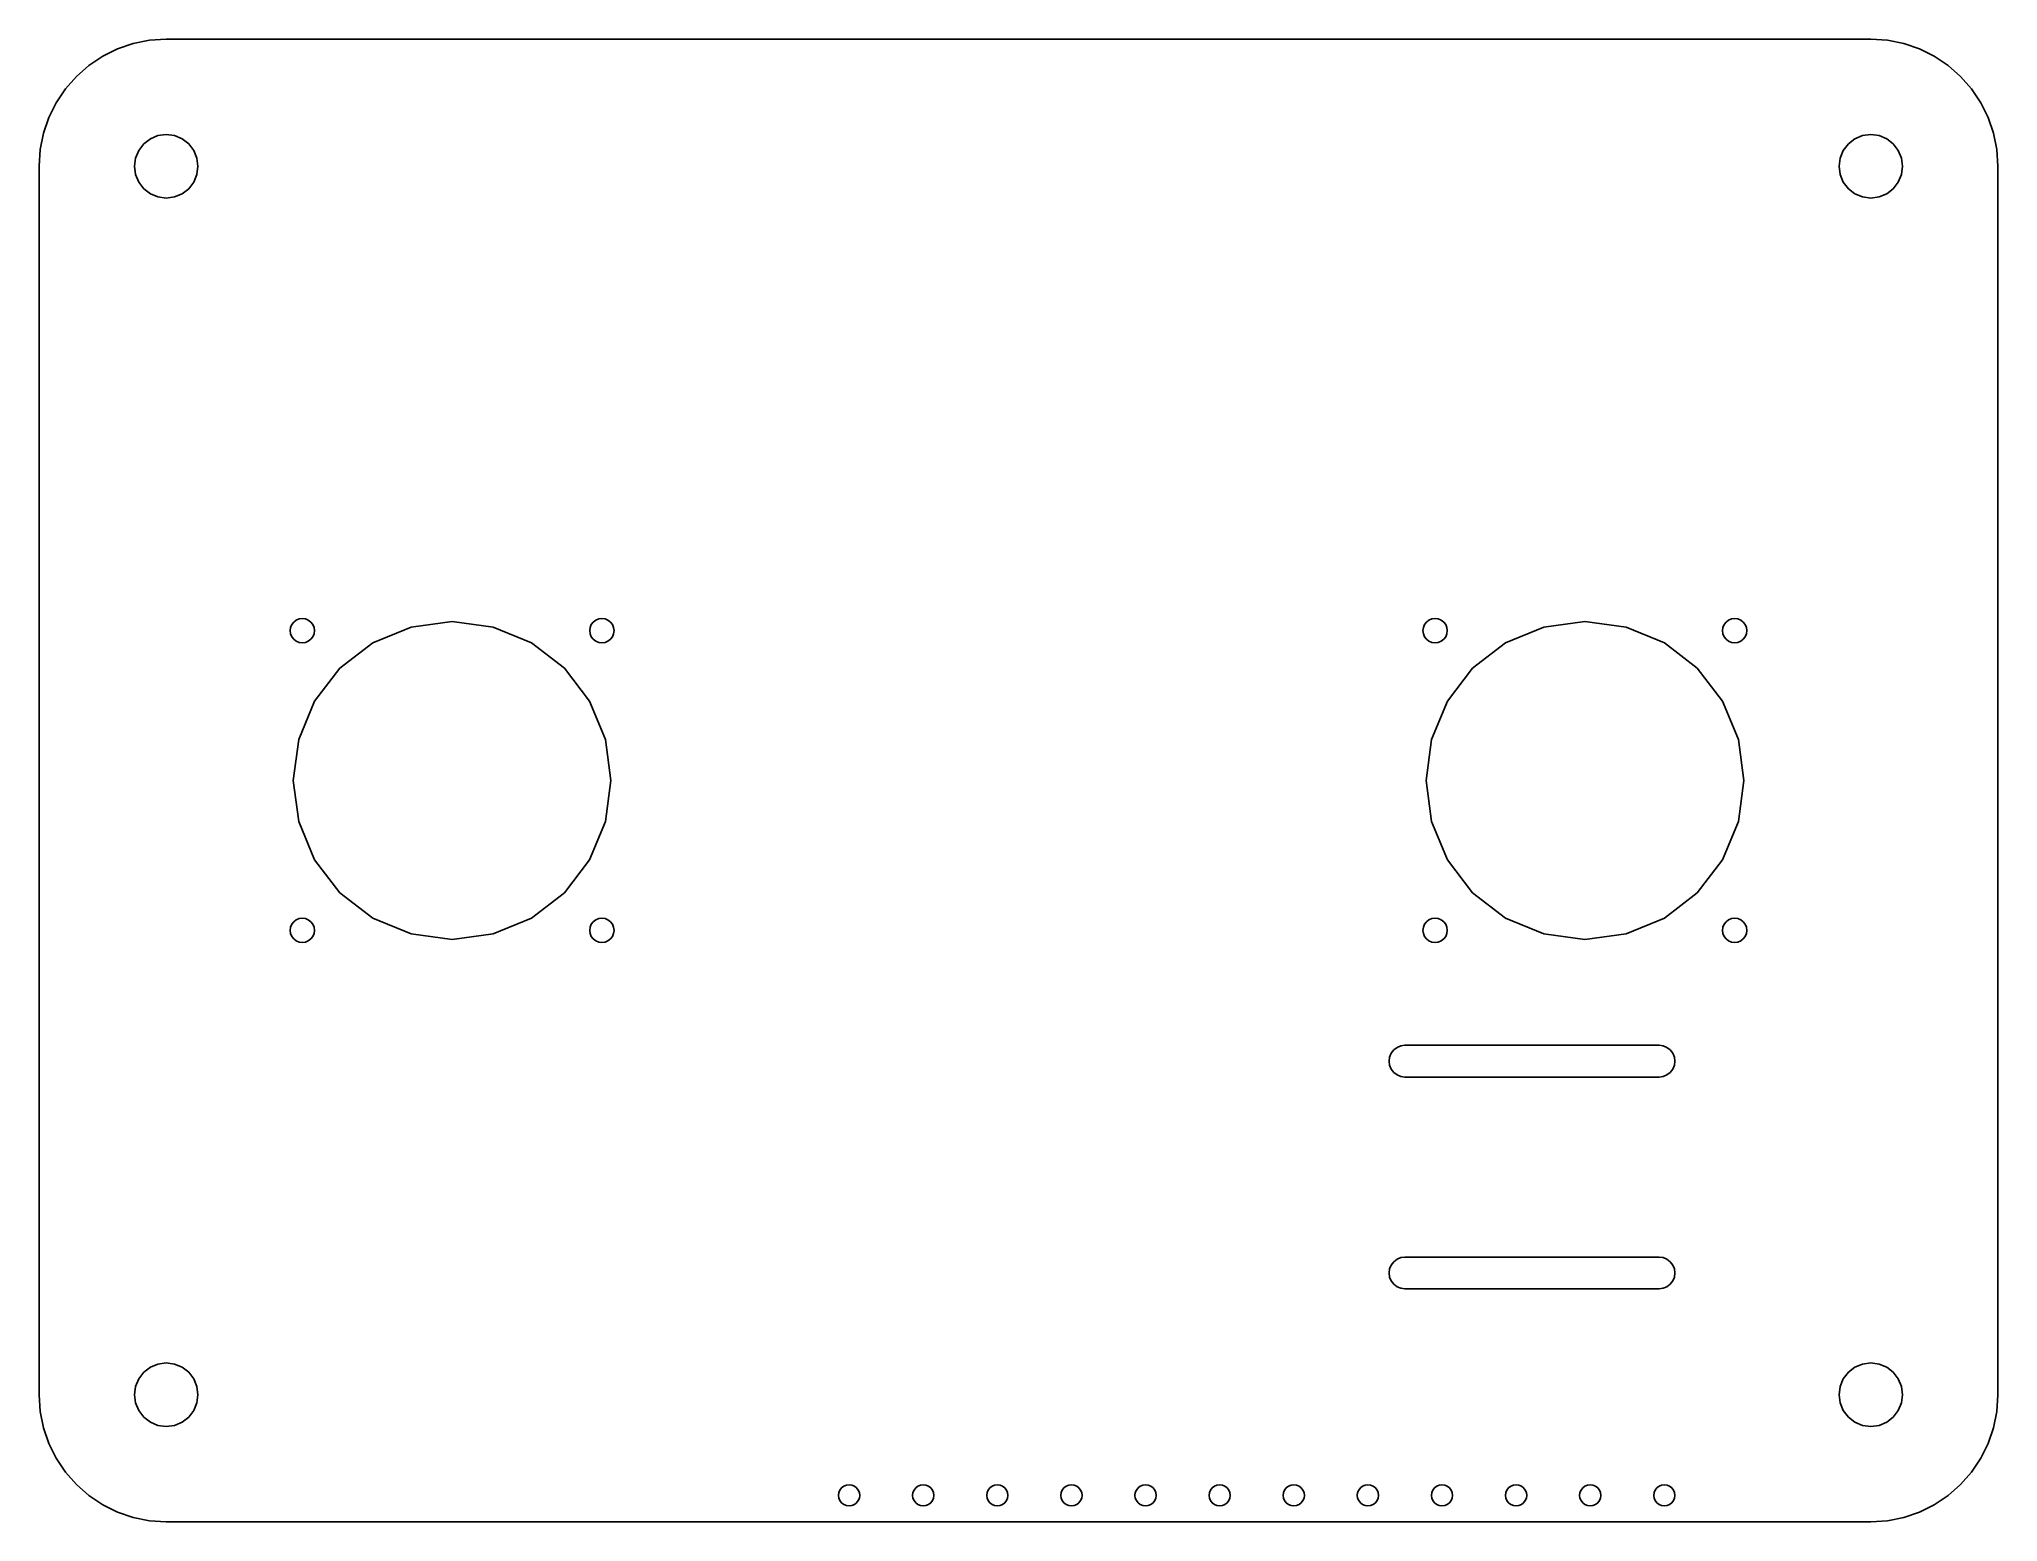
# Model space of a CAD drawing. Extents: x 285 to 470, y 0 to 140.
import ezdxf

# ---------------------------------------------------------------- set-up
doc = ezdxf.new("R2010")
doc.units = 0
doc.header["$LTSCALE"] = 1000
doc.linetypes.add('SKEMA_SOLID', pattern=[0])
doc.layers.add('Layer0_S_', color=20, linetype='SKEMA_SOLID')

msp = doc.modelspace()

# ---------------------------------------------------------------- linework, layer by layer
at = {"layer": 'Layer0_S_'}
for p, q in [((292.55, 139.09), (291.14, 138.39)), ((294.03, 139.59), (292.55, 139.09)), ((295.57, 139.9), (294.03, 139.59)), ((297.14, 140), (295.57, 139.9)), ((458.14, 140), (297.14, 140)), ((458.14, 140), (459.71, 139.9)), ((459.71, 139.9), (461.25, 139.59)), ((461.25, 139.59), (462.73, 139.09)), ((462.73, 139.09), (464.14, 138.39)), ((289.83, 137.52), (288.65, 136.49)), ((291.14, 138.39), (289.83, 137.52)), ((464.14, 138.39), (465.44, 137.52)), ((465.44, 137.52), (466.62, 136.49)), ((287.62, 135.31), (286.75, 134)), ((288.65, 136.49), (287.62, 135.31)), ((466.62, 136.49), (467.66, 135.31)), ((467.66, 135.31), (468.53, 134)), ((286.75, 134), (286.05, 132.59)), ((468.53, 134), (469.23, 132.59)), ((286.05, 132.59), (285.55, 131.11)), ((469.23, 132.59), (469.73, 131.11)), ((285.24, 129.57), (285.14, 128)), ((285.55, 131.11), (285.24, 129.57)), ((294.54, 129.5), (295.02, 130.12)), ((295.02, 130.12), (295.64, 130.6)), ((295.64, 130.6), (296.36, 130.9)), ((296.36, 130.9), (297.14, 131)), ((297.14, 131), (297.92, 130.9)), ((297.92, 130.9), (298.64, 130.6)), ((298.64, 130.6), (299.26, 130.12)), ((299.26, 130.12), (299.74, 129.5)), ((455.54, 129.5), (456.02, 130.12)), ((456.02, 130.12), (456.64, 130.6)), ((456.64, 130.6), (457.36, 130.9)), ((457.36, 130.9), (458.14, 131)), ((458.14, 131), (458.92, 130.9)), ((458.92, 130.9), (459.64, 130.6)), ((459.64, 130.6), (460.26, 130.12)), ((460.26, 130.12), (460.74, 129.5)), ((469.73, 131.11), (470.04, 129.57)), ((470.04, 129.57), (470.14, 128)), ((285.14, 128), (285.14, 12)), ((294.14, 128), (294.24, 128.78)), ((294.24, 127.22), (294.14, 128)), ((294.24, 128.78), (294.54, 129.5)), ((299.74, 129.5), (300.04, 128.78)), ((300.04, 128.78), (300.14, 128)), ((300.14, 128), (300.04, 127.22)), ((455.14, 128), (455.24, 128.78)), ((455.24, 127.22), (455.14, 128)), ((455.24, 128.78), (455.54, 129.5)), ((460.74, 129.5), (461.04, 128.78)), ((461.04, 128.78), (461.14, 128)), ((461.14, 128), (461.04, 127.22)), ((470.14, 12), (470.14, 128)), ((294.54, 126.5), (294.24, 127.22)), ((295.02, 125.88), (294.54, 126.5)), ((295.64, 125.4), (295.02, 125.88)), ((299.26, 125.88), (298.64, 125.4)), ((299.74, 126.5), (299.26, 125.88)), ((300.04, 127.22), (299.74, 126.5)), ((455.54, 126.5), (455.24, 127.22)), ((456.02, 125.88), (455.54, 126.5)), ((456.64, 125.4), (456.02, 125.88)), ((460.26, 125.88), (459.64, 125.4)), ((460.74, 126.5), (460.26, 125.88)), ((461.04, 127.22), (460.74, 126.5)), ((296.36, 125.1), (295.64, 125.4)), ((297.14, 125), (296.36, 125.1)), ((297.92, 125.1), (297.14, 125)), ((298.64, 125.4), (297.92, 125.1)), ((457.36, 125.1), (456.64, 125.4)), ((458.14, 125), (457.36, 125.1)), ((458.92, 125.1), (458.14, 125)), ((459.64, 125.4), (458.92, 125.1)), ((309.41, 85.15), (309.18, 84.96)), ((309.69, 85.26), (309.41, 85.15)), ((309.99, 85.3), (309.69, 85.26)), ((310.29, 85.26), (309.99, 85.3)), ((310.56, 85.15), (310.29, 85.26)), ((310.8, 84.96), (310.56, 85.15)), ((337.71, 85.15), (337.48, 84.96)), ((337.99, 85.26), (337.71, 85.15)), ((338.29, 85.3), (337.99, 85.26)), ((338.59, 85.26), (338.29, 85.3)), ((338.86, 85.15), (338.59, 85.26)), ((339.1, 84.96), (338.86, 85.15)), ((416.41, 85.15), (416.18, 84.96)), ((416.69, 85.26), (416.41, 85.15)), ((416.99, 85.3), (416.69, 85.26)), ((417.29, 85.26), (416.99, 85.3)), ((417.56, 85.15), (417.29, 85.26)), ((417.8, 84.96), (417.56, 85.15)), ((444.71, 85.15), (444.48, 84.96)), ((444.99, 85.26), (444.71, 85.15)), ((445.29, 85.3), (444.99, 85.26)), ((445.59, 85.26), (445.29, 85.3)), ((445.86, 85.15), (445.59, 85.26)), ((446.1, 84.96), (445.86, 85.15)), ((308.88, 84.45), (308.84, 84.15)), ((308.84, 84.15), (308.88, 83.85)), ((308.99, 84.72), (308.88, 84.45)), ((308.88, 83.85), (308.99, 83.57)), ((309.18, 84.96), (308.99, 84.72)), ((308.99, 83.57), (309.18, 83.34)), ((309.18, 83.34), (309.41, 83.15)), ((310.56, 83.15), (310.8, 83.34)), ((310.99, 84.72), (310.8, 84.96)), ((310.8, 83.34), (310.99, 83.57)), ((311.1, 84.45), (310.99, 84.72)), ((310.99, 83.57), (311.1, 83.85)), ((311.14, 84.15), (311.1, 84.45)), ((311.1, 83.85), (311.14, 84.15)), ((320.26, 84.49), (316.64, 82.99)), ((324.14, 85), (320.26, 84.49)), ((328.02, 84.49), (324.14, 85)), ((331.64, 82.99), (328.02, 84.49)), ((337.18, 84.45), (337.14, 84.15)), ((337.14, 84.15), (337.18, 83.85)), ((337.29, 84.72), (337.18, 84.45)), ((337.18, 83.85), (337.29, 83.57)), ((337.48, 84.96), (337.29, 84.72)), ((337.29, 83.57), (337.48, 83.34)), ((337.48, 83.34), (337.71, 83.15)), ((338.86, 83.15), (339.1, 83.34)), ((339.29, 84.72), (339.1, 84.96)), ((339.1, 83.34), (339.29, 83.57)), ((339.4, 84.45), (339.29, 84.72)), ((339.29, 83.57), (339.4, 83.85)), ((339.44, 84.15), (339.4, 84.45)), ((339.4, 83.85), (339.44, 84.15)), ((415.88, 84.45), (415.84, 84.15)), ((415.84, 84.15), (415.88, 83.85)), ((415.99, 84.72), (415.88, 84.45)), ((415.88, 83.85), (415.99, 83.57)), ((416.18, 84.96), (415.99, 84.72)), ((415.99, 83.57), (416.18, 83.34)), ((416.18, 83.34), (416.41, 83.15)), ((417.56, 83.15), (417.8, 83.34)), ((417.99, 84.72), (417.8, 84.96)), ((417.8, 83.34), (417.99, 83.57)), ((418.1, 84.45), (417.99, 84.72)), ((417.99, 83.57), (418.1, 83.85)), ((418.14, 84.15), (418.1, 84.45)), ((418.1, 83.85), (418.14, 84.15)), ((427.26, 84.49), (423.64, 82.99)), ((431.14, 85), (427.26, 84.49)), ((435.02, 84.49), (431.14, 85)), ((438.64, 82.99), (435.02, 84.49)), ((444.18, 84.45), (444.14, 84.15)), ((444.14, 84.15), (444.18, 83.85)), ((444.29, 84.72), (444.18, 84.45)), ((444.18, 83.85), (444.29, 83.57)), ((444.48, 84.96), (444.29, 84.72)), ((444.29, 83.57), (444.48, 83.34)), ((444.48, 83.34), (444.71, 83.15)), ((445.86, 83.15), (446.1, 83.34)), ((446.29, 84.72), (446.1, 84.96)), ((446.1, 83.34), (446.29, 83.57)), ((446.4, 84.45), (446.29, 84.72)), ((446.29, 83.57), (446.4, 83.85)), ((446.44, 84.15), (446.4, 84.45)), ((446.4, 83.85), (446.44, 84.15)), ((309.41, 83.15), (309.69, 83.04)), ((309.69, 83.04), (309.99, 83)), ((309.99, 83), (310.29, 83.04)), ((310.29, 83.04), (310.56, 83.15)), ((316.64, 82.99), (313.53, 80.61)), ((334.75, 80.61), (331.64, 82.99)), ((337.71, 83.15), (337.99, 83.04)), ((337.99, 83.04), (338.29, 83)), ((338.29, 83), (338.59, 83.04)), ((338.59, 83.04), (338.86, 83.15)), ((416.41, 83.15), (416.69, 83.04)), ((416.69, 83.04), (416.99, 83)), ((416.99, 83), (417.29, 83.04)), ((417.29, 83.04), (417.56, 83.15)), ((423.64, 82.99), (420.53, 80.61)), ((441.75, 80.61), (438.64, 82.99)), ((444.71, 83.15), (444.99, 83.04)), ((444.99, 83.04), (445.29, 83)), ((445.29, 83), (445.59, 83.04)), ((445.59, 83.04), (445.86, 83.15)), ((313.53, 80.61), (311.15, 77.5)), ((337.13, 77.5), (334.75, 80.61)), ((420.53, 80.61), (418.15, 77.5)), ((444.13, 77.5), (441.75, 80.61)), ((311.15, 77.5), (309.65, 73.88)), ((338.63, 73.88), (337.13, 77.5)), ((418.15, 77.5), (416.65, 73.88)), ((445.63, 73.88), (444.13, 77.5)), ((309.65, 73.88), (309.14, 70)), ((339.14, 70), (338.63, 73.88)), ((416.65, 73.88), (416.14, 70)), ((446.14, 70), (445.63, 73.88)), ((309.14, 70), (309.65, 66.12)), ((338.63, 66.12), (339.14, 70)), ((416.14, 70), (416.65, 66.12)), ((445.63, 66.12), (446.14, 70)), ((309.65, 66.12), (311.15, 62.5)), ((337.13, 62.5), (338.63, 66.12)), ((416.65, 66.12), (418.15, 62.5)), ((444.13, 62.5), (445.63, 66.12)), ((311.15, 62.5), (313.53, 59.39)), ((334.75, 59.39), (337.13, 62.5)), ((418.15, 62.5), (420.53, 59.39)), ((441.75, 59.39), (444.13, 62.5)), ((313.53, 59.39), (316.64, 57.01)), ((331.64, 57.01), (334.75, 59.39)), ((420.53, 59.39), (423.64, 57.01)), ((438.64, 57.01), (441.75, 59.39)), ((308.88, 56.15), (308.84, 55.85)), ((308.84, 55.85), (308.88, 55.55)), ((308.99, 56.42), (308.88, 56.15)), ((308.88, 55.55), (308.99, 55.27)), ((309.18, 56.66), (308.99, 56.42)), ((309.41, 56.85), (309.18, 56.66)), ((309.69, 56.96), (309.41, 56.85)), ((309.99, 57), (309.69, 56.96)), ((310.29, 56.96), (309.99, 57)), ((310.56, 56.85), (310.29, 56.96)), ((310.8, 56.66), (310.56, 56.85)), ((310.99, 56.42), (310.8, 56.66)), ((311.1, 56.15), (310.99, 56.42)), ((310.99, 55.27), (311.1, 55.55)), ((311.14, 55.85), (311.1, 56.15)), ((311.1, 55.55), (311.14, 55.85)), ((316.64, 57.01), (320.26, 55.51)), ((320.26, 55.51), (324.14, 55)), ((324.14, 55), (328.02, 55.51)), ((328.02, 55.51), (331.64, 57.01)), ((337.18, 56.15), (337.14, 55.85)), ((337.14, 55.85), (337.18, 55.55)), ((337.29, 56.42), (337.18, 56.15)), ((337.18, 55.55), (337.29, 55.27)), ((337.48, 56.66), (337.29, 56.42)), ((337.71, 56.85), (337.48, 56.66)), ((337.99, 56.96), (337.71, 56.85)), ((338.29, 57), (337.99, 56.96)), ((338.59, 56.96), (338.29, 57)), ((338.86, 56.85), (338.59, 56.96)), ((339.1, 56.66), (338.86, 56.85)), ((339.29, 56.42), (339.1, 56.66)), ((339.4, 56.15), (339.29, 56.42)), ((339.29, 55.27), (339.4, 55.55)), ((339.44, 55.85), (339.4, 56.15)), ((339.4, 55.55), (339.44, 55.85)), ((415.88, 56.15), (415.84, 55.85)), ((415.84, 55.85), (415.88, 55.55)), ((415.99, 56.42), (415.88, 56.15)), ((415.88, 55.55), (415.99, 55.27)), ((416.18, 56.66), (415.99, 56.42)), ((416.41, 56.85), (416.18, 56.66)), ((416.69, 56.96), (416.41, 56.85)), ((416.99, 57), (416.69, 56.96)), ((417.29, 56.96), (416.99, 57)), ((417.56, 56.85), (417.29, 56.96)), ((417.8, 56.66), (417.56, 56.85)), ((417.99, 56.42), (417.8, 56.66)), ((418.1, 56.15), (417.99, 56.42)), ((417.99, 55.27), (418.1, 55.55)), ((418.14, 55.85), (418.1, 56.15)), ((418.1, 55.55), (418.14, 55.85)), ((423.64, 57.01), (427.26, 55.51)), ((427.26, 55.51), (431.14, 55)), ((431.14, 55), (435.02, 55.51)), ((435.02, 55.51), (438.64, 57.01)), ((444.18, 56.15), (444.14, 55.85)), ((444.14, 55.85), (444.18, 55.55)), ((444.29, 56.42), (444.18, 56.15)), ((444.18, 55.55), (444.29, 55.27)), ((444.48, 56.66), (444.29, 56.42)), ((444.71, 56.85), (444.48, 56.66)), ((444.99, 56.96), (444.71, 56.85)), ((445.29, 57), (444.99, 56.96)), ((445.59, 56.96), (445.29, 57)), ((445.86, 56.85), (445.59, 56.96)), ((446.1, 56.66), (445.86, 56.85)), ((446.29, 56.42), (446.1, 56.66)), ((446.4, 56.15), (446.29, 56.42)), ((446.29, 55.27), (446.4, 55.55)), ((446.44, 55.85), (446.4, 56.15)), ((446.4, 55.55), (446.44, 55.85)), ((308.99, 55.27), (309.18, 55.04)), ((309.18, 55.04), (309.41, 54.85)), ((309.41, 54.85), (309.69, 54.74)), ((309.69, 54.74), (309.99, 54.7)), ((309.99, 54.7), (310.29, 54.74)), ((310.29, 54.74), (310.56, 54.85)), ((310.56, 54.85), (310.8, 55.04)), ((310.8, 55.04), (310.99, 55.27)), ((337.29, 55.27), (337.48, 55.04)), ((337.48, 55.04), (337.71, 54.85)), ((337.71, 54.85), (337.99, 54.74)), ((337.99, 54.74), (338.29, 54.7)), ((338.29, 54.7), (338.59, 54.74)), ((338.59, 54.74), (338.86, 54.85)), ((338.86, 54.85), (339.1, 55.04)), ((339.1, 55.04), (339.29, 55.27)), ((415.99, 55.27), (416.18, 55.04)), ((416.18, 55.04), (416.41, 54.85)), ((416.41, 54.85), (416.69, 54.74)), ((416.69, 54.74), (416.99, 54.7)), ((416.99, 54.7), (417.29, 54.74)), ((417.29, 54.74), (417.56, 54.85)), ((417.56, 54.85), (417.8, 55.04)), ((417.8, 55.04), (417.99, 55.27)), ((444.29, 55.27), (444.48, 55.04)), ((444.48, 55.04), (444.71, 54.85)), ((444.71, 54.85), (444.99, 54.74)), ((444.99, 54.74), (445.29, 54.7)), ((445.29, 54.7), (445.59, 54.74)), ((445.59, 54.74), (445.86, 54.85)), ((445.86, 54.85), (446.1, 55.04)), ((446.1, 55.04), (446.29, 55.27)), ((413.08, 44.56), (412.84, 44.25)), ((413.39, 44.8), (413.08, 44.56)), ((413.75, 44.95), (413.39, 44.8)), ((414.14, 45), (413.75, 44.95)), ((438.14, 45), (414.14, 45)), ((438.14, 45), (438.53, 44.95)), ((438.53, 44.95), (438.89, 44.8)), ((438.89, 44.8), (439.2, 44.56)), ((439.2, 44.56), (439.44, 44.25)), ((412.69, 43.89), (412.64, 43.5)), ((412.64, 43.5), (412.69, 43.11)), ((412.84, 44.25), (412.69, 43.89)), ((412.69, 43.11), (412.84, 42.75)), ((412.84, 42.75), (413.08, 42.44)), ((439.44, 42.75), (439.2, 42.44)), ((439.44, 44.25), (439.59, 43.89)), ((439.59, 43.11), (439.44, 42.75)), ((439.59, 43.89), (439.64, 43.5)), ((439.64, 43.5), (439.59, 43.11)), ((413.08, 42.44), (413.39, 42.2)), ((413.39, 42.2), (413.75, 42.05)), ((413.75, 42.05), (414.14, 42)), ((438.14, 42), (414.14, 42)), ((438.53, 42.05), (438.14, 42)), ((438.89, 42.2), (438.53, 42.05)), ((439.2, 42.44), (438.89, 42.2)), ((412.84, 24.25), (412.69, 23.89)), ((413.08, 24.56), (412.84, 24.25)), ((413.39, 24.8), (413.08, 24.56)), ((413.75, 24.95), (413.39, 24.8)), ((414.14, 25), (413.75, 24.95)), ((438.14, 25), (414.14, 25)), ((438.14, 25), (438.53, 24.95)), ((438.53, 24.95), (438.89, 24.8)), ((438.89, 24.8), (439.2, 24.56)), ((439.2, 24.56), (439.44, 24.25)), ((439.44, 24.25), (439.59, 23.89)), ((412.69, 23.89), (412.64, 23.5)), ((412.64, 23.5), (412.69, 23.11)), ((412.69, 23.11), (412.84, 22.75)), ((412.84, 22.75), (413.08, 22.44)), ((413.08, 22.44), (413.39, 22.2)), ((413.39, 22.2), (413.75, 22.05)), ((438.89, 22.2), (438.53, 22.05)), ((439.2, 22.44), (438.89, 22.2)), ((439.44, 22.75), (439.2, 22.44)), ((439.59, 23.11), (439.44, 22.75)), ((439.59, 23.89), (439.64, 23.5)), ((439.64, 23.5), (439.59, 23.11)), ((413.75, 22.05), (414.14, 22)), ((438.14, 22), (414.14, 22)), ((438.53, 22.05), (438.14, 22)), ((295.64, 14.6), (296.36, 14.9)), ((296.36, 14.9), (297.14, 15)), ((297.14, 15), (297.92, 14.9)), ((297.92, 14.9), (298.64, 14.6)), ((456.64, 14.6), (457.36, 14.9)), ((457.36, 14.9), (458.14, 15)), ((458.14, 15), (458.92, 14.9)), ((458.92, 14.9), (459.64, 14.6)), ((294.24, 12.78), (294.54, 13.5)), ((294.54, 13.5), (295.02, 14.12)), ((295.02, 14.12), (295.64, 14.6)), ((298.64, 14.6), (299.26, 14.12)), ((299.26, 14.12), (299.74, 13.5)), ((299.74, 13.5), (300.04, 12.78)), ((455.24, 12.78), (455.54, 13.5)), ((455.54, 13.5), (456.02, 14.12)), ((456.02, 14.12), (456.64, 14.6)), ((459.64, 14.6), (460.26, 14.12)), ((460.26, 14.12), (460.74, 13.5)), ((460.74, 13.5), (461.04, 12.78)), ((285.24, 10.43), (285.14, 12)), ((294.14, 12), (294.24, 12.78)), ((294.24, 11.22), (294.14, 12)), ((294.54, 10.5), (294.24, 11.22)), ((300.04, 11.22), (299.74, 10.5)), ((300.04, 12.78), (300.14, 12)), ((300.14, 12), (300.04, 11.22)), ((455.14, 12), (455.24, 12.78)), ((455.24, 11.22), (455.14, 12)), ((455.54, 10.5), (455.24, 11.22)), ((461.04, 11.22), (460.74, 10.5)), ((461.04, 12.78), (461.14, 12)), ((461.14, 12), (461.04, 11.22)), ((470.04, 10.43), (470.14, 12)), ((285.55, 8.89), (285.24, 10.43)), ((295.02, 9.88), (294.54, 10.5)), ((295.64, 9.4), (295.02, 9.88)), ((296.36, 9.1), (295.64, 9.4)), ((298.64, 9.4), (297.92, 9.1)), ((299.26, 9.88), (298.64, 9.4)), ((299.74, 10.5), (299.26, 9.88)), ((456.02, 9.88), (455.54, 10.5)), ((456.64, 9.4), (456.02, 9.88)), ((457.36, 9.1), (456.64, 9.4)), ((459.64, 9.4), (458.92, 9.1)), ((460.26, 9.88), (459.64, 9.4)), ((460.74, 10.5), (460.26, 9.88)), ((469.73, 8.89), (470.04, 10.43)), ((286.05, 7.41), (285.55, 8.89)), ((286.75, 6), (286.05, 7.41)), ((297.14, 9), (296.36, 9.1)), ((297.92, 9.1), (297.14, 9)), ((458.14, 9), (457.36, 9.1)), ((458.92, 9.1), (458.14, 9)), ((468.53, 6), (469.23, 7.41)), ((469.23, 7.41), (469.73, 8.89)), ((287.62, 4.69), (286.75, 6)), ((467.66, 4.69), (468.53, 6)), ((288.65, 3.51), (287.62, 4.69)), ((466.62, 3.51), (467.66, 4.69)), ((289.83, 2.48), (288.65, 3.51)), ((291.14, 1.61), (289.83, 2.48)), ((360.67, 2.76), (360.64, 2.5)), ((360.64, 2.5), (360.67, 2.24)), ((360.77, 3), (360.67, 2.76)), ((360.67, 2.24), (360.77, 2)), ((360.93, 3.21), (360.77, 3)), ((360.77, 2), (360.93, 1.79)), ((361.14, 3.37), (360.93, 3.21)), ((361.38, 3.47), (361.14, 3.37)), ((361.64, 3.5), (361.38, 3.47)), ((361.9, 3.47), (361.64, 3.5)), ((362.14, 3.37), (361.9, 3.47)), ((362.35, 3.21), (362.14, 3.37)), ((362.51, 3), (362.35, 3.21)), ((362.35, 1.79), (362.51, 2)), ((362.61, 2.76), (362.51, 3)), ((362.51, 2), (362.61, 2.24)), ((362.64, 2.5), (362.61, 2.76)), ((362.61, 2.24), (362.64, 2.5)), ((367.67, 2.76), (367.64, 2.5)), ((367.64, 2.5), (367.67, 2.24)), ((367.77, 3), (367.67, 2.76)), ((367.67, 2.24), (367.77, 2)), ((367.93, 3.21), (367.77, 3)), ((367.77, 2), (367.93, 1.79)), ((368.14, 3.37), (367.93, 3.21)), ((368.38, 3.47), (368.14, 3.37)), ((368.64, 3.5), (368.38, 3.47)), ((368.9, 3.47), (368.64, 3.5)), ((369.14, 3.37), (368.9, 3.47)), ((369.35, 3.21), (369.14, 3.37)), ((369.51, 3), (369.35, 3.21)), ((369.35, 1.79), (369.51, 2)), ((369.61, 2.76), (369.51, 3)), ((369.51, 2), (369.61, 2.24)), ((369.64, 2.5), (369.61, 2.76)), ((369.61, 2.24), (369.64, 2.5)), ((374.67, 2.76), (374.64, 2.5)), ((374.64, 2.5), (374.67, 2.24)), ((374.77, 3), (374.67, 2.76)), ((374.67, 2.24), (374.77, 2)), ((374.93, 3.21), (374.77, 3)), ((374.77, 2), (374.93, 1.79)), ((375.14, 3.37), (374.93, 3.21)), ((375.38, 3.47), (375.14, 3.37)), ((375.64, 3.5), (375.38, 3.47)), ((375.9, 3.47), (375.64, 3.5)), ((376.14, 3.37), (375.9, 3.47)), ((376.35, 3.21), (376.14, 3.37)), ((376.51, 3), (376.35, 3.21)), ((376.35, 1.79), (376.51, 2)), ((376.61, 2.76), (376.51, 3)), ((376.51, 2), (376.61, 2.24)), ((376.64, 2.5), (376.61, 2.76)), ((376.61, 2.24), (376.64, 2.5)), ((381.67, 2.76), (381.64, 2.5)), ((381.64, 2.5), (381.67, 2.24)), ((381.77, 3), (381.67, 2.76)), ((381.67, 2.24), (381.77, 2)), ((381.93, 3.21), (381.77, 3)), ((381.77, 2), (381.93, 1.79)), ((382.14, 3.37), (381.93, 3.21)), ((382.38, 3.47), (382.14, 3.37)), ((382.64, 3.5), (382.38, 3.47)), ((382.9, 3.47), (382.64, 3.5)), ((383.14, 3.37), (382.9, 3.47)), ((383.35, 3.21), (383.14, 3.37)), ((383.51, 3), (383.35, 3.21)), ((383.35, 1.79), (383.51, 2)), ((383.61, 2.76), (383.51, 3)), ((383.51, 2), (383.61, 2.24)), ((383.64, 2.5), (383.61, 2.76)), ((383.61, 2.24), (383.64, 2.5)), ((388.67, 2.76), (388.64, 2.5)), ((388.64, 2.5), (388.67, 2.24)), ((388.77, 3), (388.67, 2.76)), ((388.67, 2.24), (388.77, 2)), ((388.93, 3.21), (388.77, 3)), ((388.77, 2), (388.93, 1.79)), ((389.14, 3.37), (388.93, 3.21)), ((389.38, 3.47), (389.14, 3.37)), ((389.64, 3.5), (389.38, 3.47)), ((389.9, 3.47), (389.64, 3.5)), ((390.14, 3.37), (389.9, 3.47)), ((390.35, 3.21), (390.14, 3.37)), ((390.51, 3), (390.35, 3.21)), ((390.35, 1.79), (390.51, 2)), ((390.61, 2.76), (390.51, 3)), ((390.51, 2), (390.61, 2.24)), ((390.64, 2.5), (390.61, 2.76)), ((390.61, 2.24), (390.64, 2.5)), ((395.67, 2.76), (395.64, 2.5)), ((395.64, 2.5), (395.67, 2.24)), ((395.77, 3), (395.67, 2.76)), ((395.67, 2.24), (395.77, 2)), ((395.93, 3.21), (395.77, 3)), ((395.77, 2), (395.93, 1.79)), ((396.14, 3.37), (395.93, 3.21)), ((396.38, 3.47), (396.14, 3.37)), ((396.64, 3.5), (396.38, 3.47)), ((396.9, 3.47), (396.64, 3.5)), ((397.14, 3.37), (396.9, 3.47)), ((397.35, 3.21), (397.14, 3.37)), ((397.51, 3), (397.35, 3.21)), ((397.35, 1.79), (397.51, 2)), ((397.61, 2.76), (397.51, 3)), ((397.51, 2), (397.61, 2.24)), ((397.64, 2.5), (397.61, 2.76)), ((397.61, 2.24), (397.64, 2.5)), ((402.67, 2.76), (402.64, 2.5)), ((402.64, 2.5), (402.67, 2.24)), ((402.77, 3), (402.67, 2.76)), ((402.67, 2.24), (402.77, 2)), ((402.93, 3.21), (402.77, 3)), ((402.77, 2), (402.93, 1.79)), ((403.14, 3.37), (402.93, 3.21)), ((403.38, 3.47), (403.14, 3.37)), ((403.64, 3.5), (403.38, 3.47)), ((403.9, 3.47), (403.64, 3.5)), ((404.14, 3.37), (403.9, 3.47)), ((404.35, 3.21), (404.14, 3.37)), ((404.51, 3), (404.35, 3.21)), ((404.35, 1.79), (404.51, 2)), ((404.61, 2.76), (404.51, 3)), ((404.51, 2), (404.61, 2.24)), ((404.64, 2.5), (404.61, 2.76)), ((404.61, 2.24), (404.64, 2.5)), ((409.67, 2.76), (409.64, 2.5)), ((409.64, 2.5), (409.67, 2.24)), ((409.77, 3), (409.67, 2.76)), ((409.67, 2.24), (409.77, 2)), ((409.93, 3.21), (409.77, 3)), ((409.77, 2), (409.93, 1.79)), ((410.14, 3.37), (409.93, 3.21)), ((410.38, 3.47), (410.14, 3.37)), ((410.64, 3.5), (410.38, 3.47)), ((410.9, 3.47), (410.64, 3.5)), ((411.14, 3.37), (410.9, 3.47)), ((411.35, 3.21), (411.14, 3.37)), ((411.51, 3), (411.35, 3.21)), ((411.35, 1.79), (411.51, 2)), ((411.61, 2.76), (411.51, 3)), ((411.51, 2), (411.61, 2.24)), ((411.64, 2.5), (411.61, 2.76)), ((411.61, 2.24), (411.64, 2.5)), ((416.67, 2.76), (416.64, 2.5)), ((416.64, 2.5), (416.67, 2.24)), ((416.77, 3), (416.67, 2.76)), ((416.67, 2.24), (416.77, 2)), ((416.93, 3.21), (416.77, 3)), ((416.77, 2), (416.93, 1.79)), ((417.14, 3.37), (416.93, 3.21)), ((417.38, 3.47), (417.14, 3.37)), ((417.64, 3.5), (417.38, 3.47)), ((417.9, 3.47), (417.64, 3.5)), ((418.14, 3.37), (417.9, 3.47)), ((418.35, 3.21), (418.14, 3.37)), ((418.51, 3), (418.35, 3.21)), ((418.35, 1.79), (418.51, 2)), ((418.61, 2.76), (418.51, 3)), ((418.51, 2), (418.61, 2.24)), ((418.64, 2.5), (418.61, 2.76)), ((418.61, 2.24), (418.64, 2.5)), ((423.67, 2.76), (423.64, 2.5)), ((423.64, 2.5), (423.67, 2.24)), ((423.77, 3), (423.67, 2.76)), ((423.67, 2.24), (423.77, 2)), ((423.93, 3.21), (423.77, 3)), ((423.77, 2), (423.93, 1.79)), ((424.14, 3.37), (423.93, 3.21)), ((424.38, 3.47), (424.14, 3.37)), ((424.64, 3.5), (424.38, 3.47)), ((424.9, 3.47), (424.64, 3.5)), ((425.14, 3.37), (424.9, 3.47)), ((425.35, 3.21), (425.14, 3.37)), ((425.51, 3), (425.35, 3.21)), ((425.35, 1.79), (425.51, 2)), ((425.61, 2.76), (425.51, 3)), ((425.51, 2), (425.61, 2.24)), ((425.64, 2.5), (425.61, 2.76)), ((425.61, 2.24), (425.64, 2.5)), ((430.67, 2.76), (430.64, 2.5)), ((430.64, 2.5), (430.67, 2.24)), ((430.77, 3), (430.67, 2.76)), ((430.67, 2.24), (430.77, 2)), ((430.93, 3.21), (430.77, 3)), ((430.77, 2), (430.93, 1.79)), ((431.14, 3.37), (430.93, 3.21)), ((431.38, 3.47), (431.14, 3.37)), ((431.64, 3.5), (431.38, 3.47)), ((431.9, 3.47), (431.64, 3.5)), ((432.14, 3.37), (431.9, 3.47)), ((432.35, 3.21), (432.14, 3.37)), ((432.51, 3), (432.35, 3.21)), ((432.35, 1.79), (432.51, 2)), ((432.61, 2.76), (432.51, 3)), ((432.51, 2), (432.61, 2.24)), ((432.64, 2.5), (432.61, 2.76)), ((432.61, 2.24), (432.64, 2.5)), ((437.67, 2.76), (437.64, 2.5)), ((437.64, 2.5), (437.67, 2.24)), ((437.77, 3), (437.67, 2.76)), ((437.67, 2.24), (437.77, 2)), ((437.93, 3.21), (437.77, 3)), ((437.77, 2), (437.93, 1.79)), ((438.14, 3.37), (437.93, 3.21)), ((438.38, 3.47), (438.14, 3.37)), ((438.64, 3.5), (438.38, 3.47)), ((438.9, 3.47), (438.64, 3.5)), ((439.14, 3.37), (438.9, 3.47)), ((439.35, 3.21), (439.14, 3.37)), ((439.51, 3), (439.35, 3.21)), ((439.35, 1.79), (439.51, 2)), ((439.61, 2.76), (439.51, 3)), ((439.51, 2), (439.61, 2.24)), ((439.64, 2.5), (439.61, 2.76)), ((439.61, 2.24), (439.64, 2.5)), ((464.14, 1.61), (465.44, 2.48)), ((465.44, 2.48), (466.62, 3.51)), ((292.55, 0.91), (291.14, 1.61)), ((294.03, 0.41), (292.55, 0.91)), ((295.57, 0.1), (294.03, 0.41)), ((297.14, 0), (295.57, 0.1)), ((297.14, 0), (458.14, 0)), ((360.93, 1.79), (361.14, 1.63)), ((361.14, 1.63), (361.38, 1.53)), ((361.38, 1.53), (361.64, 1.5)), ((361.64, 1.5), (361.9, 1.53)), ((361.9, 1.53), (362.14, 1.63)), ((362.14, 1.63), (362.35, 1.79)), ((367.93, 1.79), (368.14, 1.63)), ((368.14, 1.63), (368.38, 1.53)), ((368.38, 1.53), (368.64, 1.5)), ((368.64, 1.5), (368.9, 1.53)), ((368.9, 1.53), (369.14, 1.63)), ((369.14, 1.63), (369.35, 1.79)), ((374.93, 1.79), (375.14, 1.63)), ((375.14, 1.63), (375.38, 1.53)), ((375.38, 1.53), (375.64, 1.5)), ((375.64, 1.5), (375.9, 1.53)), ((375.9, 1.53), (376.14, 1.63)), ((376.14, 1.63), (376.35, 1.79)), ((381.93, 1.79), (382.14, 1.63)), ((382.14, 1.63), (382.38, 1.53)), ((382.38, 1.53), (382.64, 1.5)), ((382.64, 1.5), (382.9, 1.53)), ((382.9, 1.53), (383.14, 1.63)), ((383.14, 1.63), (383.35, 1.79)), ((388.93, 1.79), (389.14, 1.63)), ((389.14, 1.63), (389.38, 1.53)), ((389.38, 1.53), (389.64, 1.5)), ((389.64, 1.5), (389.9, 1.53)), ((389.9, 1.53), (390.14, 1.63)), ((390.14, 1.63), (390.35, 1.79)), ((395.93, 1.79), (396.14, 1.63)), ((396.14, 1.63), (396.38, 1.53)), ((396.38, 1.53), (396.64, 1.5)), ((396.64, 1.5), (396.9, 1.53)), ((396.9, 1.53), (397.14, 1.63)), ((397.14, 1.63), (397.35, 1.79)), ((402.93, 1.79), (403.14, 1.63)), ((403.14, 1.63), (403.38, 1.53)), ((403.38, 1.53), (403.64, 1.5)), ((403.64, 1.5), (403.9, 1.53)), ((403.9, 1.53), (404.14, 1.63)), ((404.14, 1.63), (404.35, 1.79)), ((409.93, 1.79), (410.14, 1.63)), ((410.14, 1.63), (410.38, 1.53)), ((410.38, 1.53), (410.64, 1.5)), ((410.64, 1.5), (410.9, 1.53)), ((410.9, 1.53), (411.14, 1.63)), ((411.14, 1.63), (411.35, 1.79)), ((416.93, 1.79), (417.14, 1.63)), ((417.14, 1.63), (417.38, 1.53)), ((417.38, 1.53), (417.64, 1.5)), ((417.64, 1.5), (417.9, 1.53)), ((417.9, 1.53), (418.14, 1.63)), ((418.14, 1.63), (418.35, 1.79)), ((423.93, 1.79), (424.14, 1.63)), ((424.14, 1.63), (424.38, 1.53)), ((424.38, 1.53), (424.64, 1.5)), ((424.64, 1.5), (424.9, 1.53)), ((424.9, 1.53), (425.14, 1.63)), ((425.14, 1.63), (425.35, 1.79)), ((430.93, 1.79), (431.14, 1.63)), ((431.14, 1.63), (431.38, 1.53)), ((431.38, 1.53), (431.64, 1.5)), ((431.64, 1.5), (431.9, 1.53)), ((431.9, 1.53), (432.14, 1.63)), ((432.14, 1.63), (432.35, 1.79)), ((437.93, 1.79), (438.14, 1.63)), ((438.14, 1.63), (438.38, 1.53)), ((438.38, 1.53), (438.64, 1.5)), ((438.64, 1.5), (438.9, 1.53)), ((438.9, 1.53), (439.14, 1.63)), ((439.14, 1.63), (439.35, 1.79)), ((458.14, 0), (459.71, 0.1)), ((459.71, 0.1), (461.25, 0.41)), ((461.25, 0.41), (462.73, 0.91)), ((462.73, 0.91), (464.14, 1.61))]:
    msp.add_line(p, q, dxfattribs=at)

doc.saveas('drawing.dxf')
